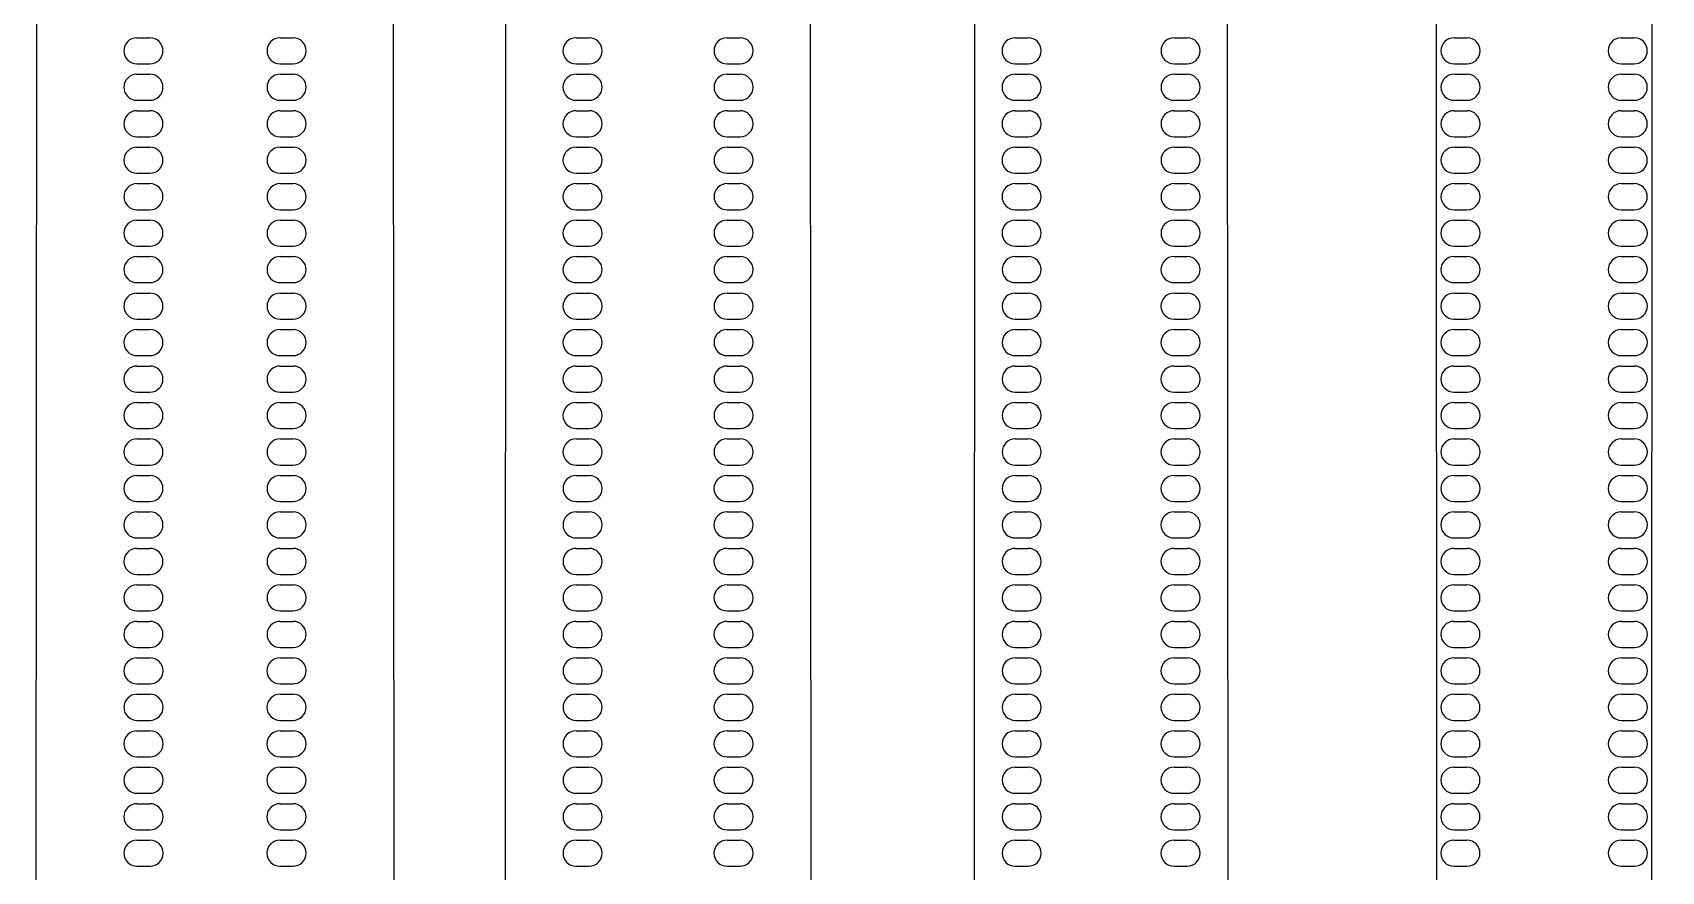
# Model space of a CAD drawing. Header units: millimetres. Extents: x -12.5 to 12.5, y -37.5 to 37.5.
# Drawn here: x -2.9 to 0.225, y -12.435 to -10.825 of the extents above; entities that cross this region are included whole.
import ezdxf

# ---------------------------------------------------------------- set-up
doc = ezdxf.new("R2010")
doc.units = ezdxf.units.MM

msp = doc.modelspace()

# ---------------------------------------------------------------- linework, layer by layer
at = {"color": 7, "linetype": 'Continuous'}
for p, q in [((-2.875, 24), (-2.9, -25)), ((-2.2, -25), (-2.225, 24)), ((-1.975, 24), (-2, -25)), ((-1.4, -25), (-1.425, 24)), ((-1.075, 24), (-1.1, -25)), ((-0.6, -25), (-0.625, 24)), ((-0.225, 24), (-0.2059, -13.45)), ((0.2059, -13.45), (0.225, 24)), ((-2.6998, -10.835), (-2.6748, -10.835)), ((-2.4252, -10.835), (-2.4002, -10.835)), ((-1.8574, -10.835), (-1.8324, -10.835)), ((-1.5676, -10.835), (-1.5426, -10.835)), ((-1.015, -10.835), (-0.99, -10.835)), ((-0.71, -10.835), (-0.685, -10.835)), ((-0.1729, -10.835), (-0.1479, -10.835)), ((0.1479, -10.835), (0.1729, -10.835)), ((-2.6998, -10.885), (-2.6748, -10.885)), ((-2.6998, -10.905), (-2.6748, -10.905)), ((-2.4252, -10.885), (-2.4002, -10.885)), ((-2.4252, -10.905), (-2.4002, -10.905)), ((-1.8574, -10.885), (-1.8324, -10.885)), ((-1.8574, -10.905), (-1.8324, -10.905)), ((-1.5676, -10.885), (-1.5426, -10.885)), ((-1.5676, -10.905), (-1.5426, -10.905)), ((-1.015, -10.885), (-0.99, -10.885)), ((-1.015, -10.905), (-0.99, -10.905)), ((-0.71, -10.885), (-0.685, -10.885)), ((-0.71, -10.905), (-0.685, -10.905)), ((-0.1729, -10.885), (-0.1479, -10.885)), ((-0.1729, -10.905), (-0.1479, -10.905)), ((0.1479, -10.885), (0.1729, -10.885)), ((0.1479, -10.905), (0.1729, -10.905)), ((-2.6998, -10.955), (-2.6748, -10.955)), ((-2.4252, -10.955), (-2.4002, -10.955)), ((-1.8574, -10.955), (-1.8324, -10.955)), ((-1.5676, -10.955), (-1.5426, -10.955)), ((-1.015, -10.955), (-0.99, -10.955)), ((-0.71, -10.955), (-0.685, -10.955)), ((-0.1729, -10.955), (-0.1479, -10.955)), ((0.1479, -10.955), (0.1729, -10.955)), ((-2.6998, -10.975), (-2.6748, -10.975)), ((-2.4252, -10.975), (-2.4002, -10.975)), ((-1.8574, -10.975), (-1.8324, -10.975)), ((-1.5676, -10.975), (-1.5426, -10.975)), ((-1.015, -10.975), (-0.99, -10.975)), ((-0.71, -10.975), (-0.685, -10.975)), ((-0.1729, -10.975), (-0.1479, -10.975)), ((0.1479, -10.975), (0.1729, -10.975)), ((-2.6998, -11.025), (-2.6748, -11.025)), ((-2.4252, -11.025), (-2.4002, -11.025)), ((-1.8574, -11.025), (-1.8324, -11.025)), ((-1.5676, -11.025), (-1.5426, -11.025)), ((-1.015, -11.025), (-0.99, -11.025)), ((-0.71, -11.025), (-0.685, -11.025)), ((-0.1729, -11.025), (-0.1479, -11.025)), ((0.1479, -11.025), (0.1729, -11.025)), ((-2.6998, -11.045), (-2.6748, -11.045)), ((-2.4252, -11.045), (-2.4002, -11.045)), ((-1.8574, -11.045), (-1.8324, -11.045)), ((-1.5676, -11.045), (-1.5426, -11.045)), ((-1.015, -11.045), (-0.99, -11.045)), ((-0.71, -11.045), (-0.685, -11.045)), ((-0.1729, -11.045), (-0.1479, -11.045)), ((0.1479, -11.045), (0.1729, -11.045)), ((-2.6998, -11.095), (-2.6748, -11.095)), ((-2.6998, -11.115), (-2.6748, -11.115)), ((-2.4252, -11.095), (-2.4002, -11.095)), ((-2.4252, -11.115), (-2.4002, -11.115)), ((-1.8574, -11.095), (-1.8324, -11.095)), ((-1.8574, -11.115), (-1.8324, -11.115)), ((-1.5676, -11.095), (-1.5426, -11.095)), ((-1.5676, -11.115), (-1.5426, -11.115)), ((-1.015, -11.095), (-0.99, -11.095)), ((-1.015, -11.115), (-0.99, -11.115)), ((-0.71, -11.095), (-0.685, -11.095)), ((-0.71, -11.115), (-0.685, -11.115)), ((-0.1729, -11.095), (-0.1479, -11.095)), ((-0.1729, -11.115), (-0.1479, -11.115)), ((0.1479, -11.095), (0.1729, -11.095)), ((0.1479, -11.115), (0.1729, -11.115)), ((-2.6998, -11.165), (-2.6748, -11.165)), ((-2.6998, -11.185), (-2.6748, -11.185)), ((-2.4252, -11.165), (-2.4002, -11.165)), ((-2.4252, -11.185), (-2.4002, -11.185)), ((-1.8574, -11.165), (-1.8324, -11.165)), ((-1.8574, -11.185), (-1.8324, -11.185)), ((-1.5676, -11.165), (-1.5426, -11.165)), ((-1.5676, -11.185), (-1.5426, -11.185)), ((-1.015, -11.165), (-0.99, -11.165)), ((-1.015, -11.185), (-0.99, -11.185)), ((-0.71, -11.165), (-0.685, -11.165)), ((-0.71, -11.185), (-0.685, -11.185)), ((-0.173, -11.185), (-0.148, -11.185)), ((-0.1729, -11.165), (-0.1479, -11.165)), ((0.1479, -11.165), (0.1729, -11.165)), ((0.148, -11.185), (0.173, -11.185)), ((-2.6998, -11.235), (-2.6748, -11.235)), ((-2.4252, -11.235), (-2.4002, -11.235)), ((-1.8574, -11.235), (-1.8324, -11.235)), ((-1.5676, -11.235), (-1.5426, -11.235)), ((-1.015, -11.235), (-0.99, -11.235)), ((-0.71, -11.235), (-0.685, -11.235)), ((-0.173, -11.235), (-0.148, -11.235)), ((0.148, -11.235), (0.173, -11.235)), ((-2.6998, -11.255), (-2.6748, -11.255)), ((-2.4252, -11.255), (-2.4002, -11.255)), ((-1.8574, -11.255), (-1.8324, -11.255)), ((-1.5676, -11.255), (-1.5426, -11.255)), ((-1.0149, -11.255), (-0.9899, -11.255)), ((-0.7101, -11.255), (-0.6851, -11.255)), ((-0.173, -11.255), (-0.148, -11.255)), ((0.148, -11.255), (0.173, -11.255)), ((-2.6998, -11.305), (-2.6748, -11.305)), ((-2.4252, -11.305), (-2.4002, -11.305)), ((-1.8574, -11.305), (-1.8324, -11.305)), ((-1.5676, -11.305), (-1.5426, -11.305)), ((-1.0149, -11.305), (-0.9899, -11.305)), ((-0.7101, -11.305), (-0.6851, -11.305)), ((-0.173, -11.305), (-0.148, -11.305)), ((0.148, -11.305), (0.173, -11.305)), ((-2.6998, -11.325), (-2.6748, -11.325)), ((-2.4252, -11.325), (-2.4002, -11.325)), ((-1.8574, -11.325), (-1.8324, -11.325)), ((-1.5676, -11.325), (-1.5426, -11.325)), ((-1.0149, -11.325), (-0.9899, -11.325)), ((-0.7101, -11.325), (-0.6851, -11.325)), ((-0.173, -11.325), (-0.148, -11.325)), ((0.148, -11.325), (0.173, -11.325)), ((-2.6998, -11.375), (-2.6748, -11.375)), ((-2.6998, -11.395), (-2.6748, -11.395)), ((-2.4252, -11.375), (-2.4002, -11.375)), ((-2.4252, -11.395), (-2.4002, -11.395)), ((-1.8574, -11.375), (-1.8324, -11.375)), ((-1.8574, -11.395), (-1.8324, -11.395)), ((-1.5676, -11.375), (-1.5426, -11.375)), ((-1.5676, -11.395), (-1.5426, -11.395)), ((-1.0149, -11.375), (-0.9899, -11.375)), ((-1.0149, -11.395), (-0.9899, -11.395)), ((-0.7101, -11.375), (-0.6851, -11.375)), ((-0.7101, -11.395), (-0.6851, -11.395)), ((-0.173, -11.375), (-0.148, -11.375)), ((-0.173, -11.395), (-0.148, -11.395)), ((0.148, -11.375), (0.173, -11.375)), ((0.148, -11.395), (0.173, -11.395)), ((-2.6998, -11.445), (-2.6748, -11.445)), ((-2.6998, -11.465), (-2.6748, -11.465)), ((-2.4252, -11.445), (-2.4002, -11.445)), ((-2.4252, -11.465), (-2.4002, -11.465)), ((-1.8574, -11.445), (-1.8324, -11.445)), ((-1.8574, -11.465), (-1.8324, -11.465)), ((-1.5676, -11.445), (-1.5426, -11.445)), ((-1.5676, -11.465), (-1.5426, -11.465)), ((-1.0149, -11.445), (-0.9899, -11.445)), ((-1.0149, -11.465), (-0.9899, -11.465)), ((-0.7101, -11.445), (-0.6851, -11.445)), ((-0.7101, -11.465), (-0.6851, -11.465)), ((-0.173, -11.445), (-0.148, -11.445)), ((-0.173, -11.465), (-0.148, -11.465)), ((0.148, -11.445), (0.173, -11.445)), ((0.148, -11.465), (0.173, -11.465)), ((-2.6998, -11.515), (-2.6748, -11.515)), ((-2.4252, -11.515), (-2.4002, -11.515)), ((-1.8574, -11.515), (-1.8324, -11.515)), ((-1.5676, -11.515), (-1.5426, -11.515)), ((-1.0149, -11.515), (-0.9899, -11.515)), ((-0.7101, -11.515), (-0.6851, -11.515)), ((-0.173, -11.515), (-0.148, -11.515)), ((0.148, -11.515), (0.173, -11.515)), ((-2.6998, -11.535), (-2.6748, -11.535)), ((-2.4252, -11.535), (-2.4002, -11.535)), ((-1.8574, -11.535), (-1.8324, -11.535)), ((-1.5676, -11.535), (-1.5426, -11.535)), ((-1.0149, -11.535), (-0.9899, -11.535)), ((-0.7101, -11.535), (-0.6851, -11.535)), ((-0.173, -11.535), (-0.148, -11.535)), ((0.148, -11.535), (0.173, -11.535)), ((-2.6998, -11.585), (-2.6748, -11.585)), ((-2.4252, -11.585), (-2.4002, -11.585)), ((-1.8574, -11.585), (-1.8324, -11.585)), ((-1.5676, -11.585), (-1.5426, -11.585)), ((-1.0149, -11.585), (-0.9899, -11.585)), ((-0.7101, -11.585), (-0.6851, -11.585)), ((-0.173, -11.585), (-0.148, -11.585)), ((0.148, -11.585), (0.173, -11.585)), ((-2.6998, -11.605), (-2.6748, -11.605)), ((-2.4252, -11.605), (-2.4002, -11.605)), ((-1.8574, -11.605), (-1.8324, -11.605)), ((-1.5676, -11.605), (-1.5426, -11.605)), ((-1.0149, -11.605), (-0.9899, -11.605)), ((-0.7101, -11.605), (-0.6851, -11.605)), ((-0.173, -11.605), (-0.148, -11.605)), ((0.148, -11.605), (0.173, -11.605)), ((-2.6998, -11.655), (-2.6748, -11.655)), ((-2.4252, -11.655), (-2.4002, -11.655)), ((-1.8574, -11.655), (-1.8324, -11.655)), ((-1.5676, -11.655), (-1.5426, -11.655)), ((-1.0149, -11.655), (-0.9899, -11.655)), ((-0.7101, -11.655), (-0.6851, -11.655)), ((-0.173, -11.655), (-0.148, -11.655)), ((0.148, -11.655), (0.173, -11.655)), ((-2.6998, -11.675), (-2.6748, -11.675)), ((-2.4252, -11.675), (-2.4002, -11.675)), ((-1.8573, -11.675), (-1.8323, -11.675)), ((-1.5677, -11.675), (-1.5427, -11.675)), ((-1.0149, -11.675), (-0.9899, -11.675)), ((-0.7101, -11.675), (-0.6851, -11.675)), ((-0.173, -11.675), (-0.148, -11.675)), ((0.148, -11.675), (0.173, -11.675)), ((-2.6998, -11.725), (-2.6748, -11.725)), ((-2.6998, -11.745), (-2.6748, -11.745)), ((-2.4252, -11.725), (-2.4002, -11.725)), ((-2.4252, -11.745), (-2.4002, -11.745)), ((-1.8573, -11.725), (-1.8323, -11.725)), ((-1.8573, -11.745), (-1.8323, -11.745)), ((-1.5677, -11.725), (-1.5427, -11.725)), ((-1.5677, -11.745), (-1.5427, -11.745)), ((-1.0149, -11.725), (-0.9899, -11.725)), ((-1.0149, -11.745), (-0.9899, -11.745)), ((-0.7101, -11.725), (-0.6851, -11.725)), ((-0.7101, -11.745), (-0.6851, -11.745)), ((-0.173, -11.725), (-0.148, -11.725)), ((-0.173, -11.745), (-0.148, -11.745)), ((0.148, -11.725), (0.173, -11.725)), ((0.148, -11.745), (0.173, -11.745)), ((-2.6998, -11.795), (-2.6748, -11.795)), ((-2.4252, -11.795), (-2.4002, -11.795)), ((-1.8573, -11.795), (-1.8323, -11.795)), ((-1.5677, -11.795), (-1.5427, -11.795)), ((-1.0149, -11.795), (-0.9899, -11.795)), ((-0.7101, -11.795), (-0.6851, -11.795)), ((-0.173, -11.795), (-0.148, -11.795)), ((0.148, -11.795), (0.173, -11.795)), ((-2.6998, -11.815), (-2.6748, -11.815)), ((-2.4252, -11.815), (-2.4002, -11.815)), ((-1.8573, -11.815), (-1.8323, -11.815)), ((-1.5677, -11.815), (-1.5427, -11.815)), ((-1.0149, -11.815), (-0.9899, -11.815)), ((-0.7101, -11.815), (-0.6851, -11.815)), ((-0.173, -11.815), (-0.148, -11.815)), ((0.148, -11.815), (0.173, -11.815)), ((-2.6998, -11.865), (-2.6748, -11.865)), ((-2.4252, -11.865), (-2.4002, -11.865)), ((-1.8573, -11.865), (-1.8323, -11.865)), ((-1.5677, -11.865), (-1.5427, -11.865)), ((-1.0149, -11.865), (-0.9899, -11.865)), ((-0.7101, -11.865), (-0.6851, -11.865)), ((-0.173, -11.865), (-0.148, -11.865)), ((0.148, -11.865), (0.173, -11.865)), ((-2.6998, -11.885), (-2.6748, -11.885)), ((-2.4252, -11.885), (-2.4002, -11.885)), ((-1.8573, -11.885), (-1.8323, -11.885)), ((-1.5677, -11.885), (-1.5427, -11.885)), ((-1.0149, -11.885), (-0.9899, -11.885)), ((-0.7101, -11.885), (-0.6851, -11.885)), ((-0.1731, -11.885), (-0.1481, -11.885)), ((0.1481, -11.885), (0.1731, -11.885)), ((-2.6998, -11.935), (-2.6748, -11.935)), ((-2.4252, -11.935), (-2.4002, -11.935)), ((-1.8573, -11.935), (-1.8323, -11.935)), ((-1.5677, -11.935), (-1.5427, -11.935)), ((-1.0149, -11.935), (-0.9899, -11.935)), ((-0.7101, -11.935), (-0.6851, -11.935)), ((-0.1731, -11.935), (-0.1481, -11.935)), ((0.1481, -11.935), (0.1731, -11.935)), ((-2.6998, -11.955), (-2.6748, -11.955)), ((-2.4252, -11.955), (-2.4002, -11.955)), ((-1.8573, -11.955), (-1.8323, -11.955)), ((-1.5677, -11.955), (-1.5427, -11.955)), ((-1.0149, -11.955), (-0.9899, -11.955)), ((-0.7101, -11.955), (-0.6851, -11.955)), ((-0.1731, -11.955), (-0.1481, -11.955)), ((0.1481, -11.955), (0.1731, -11.955)), ((-2.6998, -12.005), (-2.6748, -12.005)), ((-2.6997, -12.025), (-2.6747, -12.025)), ((-2.4253, -12.025), (-2.4003, -12.025)), ((-2.4252, -12.005), (-2.4002, -12.005)), ((-1.8573, -12.005), (-1.8323, -12.005)), ((-1.8573, -12.025), (-1.8323, -12.025)), ((-1.5677, -12.005), (-1.5427, -12.005)), ((-1.5677, -12.025), (-1.5427, -12.025)), ((-1.0149, -12.005), (-0.9899, -12.005)), ((-1.0149, -12.025), (-0.9899, -12.025)), ((-0.7101, -12.005), (-0.6851, -12.005)), ((-0.7101, -12.025), (-0.6851, -12.025)), ((-0.1731, -12.005), (-0.1481, -12.005)), ((-0.1731, -12.025), (-0.1481, -12.025)), ((0.1481, -12.005), (0.1731, -12.005)), ((0.1481, -12.025), (0.1731, -12.025)), ((-2.6997, -12.075), (-2.6747, -12.075)), ((-2.4253, -12.075), (-2.4003, -12.075)), ((-1.8573, -12.075), (-1.8323, -12.075)), ((-1.5677, -12.075), (-1.5427, -12.075)), ((-1.0149, -12.075), (-0.9899, -12.075)), ((-0.7101, -12.075), (-0.6851, -12.075)), ((-0.1731, -12.075), (-0.1481, -12.075)), ((0.1481, -12.075), (0.1731, -12.075)), ((-2.6997, -12.095), (-2.6747, -12.095)), ((-2.4253, -12.095), (-2.4003, -12.095)), ((-1.8573, -12.095), (-1.8323, -12.095)), ((-1.5677, -12.095), (-1.5427, -12.095)), ((-1.0149, -12.095), (-0.9899, -12.095)), ((-0.7101, -12.095), (-0.6851, -12.095)), ((-0.1731, -12.095), (-0.1481, -12.095)), ((0.1481, -12.095), (0.1731, -12.095)), ((-2.6997, -12.145), (-2.6747, -12.145)), ((-2.4253, -12.145), (-2.4003, -12.145)), ((-1.8573, -12.145), (-1.8323, -12.145)), ((-1.5677, -12.145), (-1.5427, -12.145)), ((-1.0149, -12.145), (-0.9899, -12.145)), ((-0.7101, -12.145), (-0.6851, -12.145)), ((-0.1731, -12.145), (-0.1481, -12.145)), ((0.1481, -12.145), (0.1731, -12.145)), ((-2.6997, -12.165), (-2.6747, -12.165)), ((-2.4253, -12.165), (-2.4003, -12.165)), ((-1.8573, -12.165), (-1.8323, -12.165)), ((-1.5677, -12.165), (-1.5427, -12.165)), ((-1.0149, -12.165), (-0.9899, -12.165)), ((-0.7101, -12.165), (-0.6851, -12.165)), ((-0.1731, -12.165), (-0.1481, -12.165)), ((0.1481, -12.165), (0.1731, -12.165)), ((-2.6997, -12.215), (-2.6747, -12.215)), ((-2.4253, -12.215), (-2.4003, -12.215)), ((-1.8573, -12.215), (-1.8323, -12.215)), ((-1.5677, -12.215), (-1.5427, -12.215)), ((-1.0149, -12.215), (-0.9899, -12.215)), ((-0.7101, -12.215), (-0.6851, -12.215)), ((-0.1731, -12.215), (-0.1481, -12.215)), ((0.1481, -12.215), (0.1731, -12.215)), ((-2.6997, -12.235), (-2.6747, -12.235)), ((-2.4253, -12.235), (-2.4003, -12.235)), ((-1.8573, -12.235), (-1.8323, -12.235)), ((-1.5677, -12.235), (-1.5427, -12.235)), ((-1.0149, -12.235), (-0.9899, -12.235)), ((-0.7101, -12.235), (-0.6851, -12.235)), ((-0.1731, -12.235), (-0.1481, -12.235)), ((0.1481, -12.235), (0.1731, -12.235)), ((-2.6997, -12.285), (-2.6747, -12.285)), ((-2.6997, -12.305), (-2.6747, -12.305)), ((-2.4253, -12.285), (-2.4003, -12.285)), ((-2.4253, -12.305), (-2.4003, -12.305)), ((-1.8573, -12.285), (-1.8323, -12.285)), ((-1.8573, -12.305), (-1.8323, -12.305)), ((-1.5677, -12.285), (-1.5427, -12.285)), ((-1.5677, -12.305), (-1.5427, -12.305)), ((-1.0149, -12.285), (-0.9899, -12.285)), ((-1.0149, -12.305), (-0.9899, -12.305)), ((-0.7101, -12.285), (-0.6851, -12.285)), ((-0.7101, -12.305), (-0.6851, -12.305)), ((-0.1731, -12.285), (-0.1481, -12.285)), ((-0.1731, -12.305), (-0.1481, -12.305)), ((0.1481, -12.285), (0.1731, -12.285)), ((0.1481, -12.305), (0.1731, -12.305)), ((-2.6997, -12.355), (-2.6747, -12.355)), ((-2.4253, -12.355), (-2.4003, -12.355)), ((-1.8573, -12.355), (-1.8323, -12.355)), ((-1.5677, -12.355), (-1.5427, -12.355)), ((-1.0149, -12.355), (-0.9899, -12.355)), ((-0.7101, -12.355), (-0.6851, -12.355)), ((-0.1731, -12.355), (-0.1481, -12.355)), ((0.1481, -12.355), (0.1731, -12.355)), ((-2.6997, -12.375), (-2.6747, -12.375)), ((-2.4253, -12.375), (-2.4003, -12.375)), ((-1.8573, -12.375), (-1.8323, -12.375)), ((-1.5677, -12.375), (-1.5427, -12.375)), ((-1.0149, -12.375), (-0.9899, -12.375)), ((-0.7101, -12.375), (-0.6851, -12.375)), ((-0.1731, -12.375), (-0.1481, -12.375)), ((0.1481, -12.375), (0.1731, -12.375)), ((-2.6997, -12.425), (-2.6747, -12.425)), ((-2.4253, -12.425), (-2.4003, -12.425)), ((-1.8573, -12.425), (-1.8323, -12.425)), ((-1.5677, -12.425), (-1.5427, -12.425)), ((-1.0149, -12.425), (-0.9899, -12.425)), ((-0.7101, -12.425), (-0.6851, -12.425)), ((-0.1731, -12.425), (-0.1481, -12.425)), ((0.1481, -12.425), (0.1731, -12.425))]:
    msp.add_line(p, q, dxfattribs=at)
for centre, start, end in [((-2.6998, -10.86), 90, 270), ((-2.6748, -10.86), 270, 90), ((-2.4252, -10.86), 90, 270), ((-2.4002, -10.86), 270, 90), ((-1.8574, -10.86), 90, 270), ((-1.8324, -10.86), 270, 90), ((-1.5676, -10.86), 90, 270), ((-1.5426, -10.86), 270, 90), ((-1.015, -10.86), 90, 270), ((-0.99, -10.86), 270, 90), ((-0.71, -10.86), 90, 270), ((-0.685, -10.86), 270, 90), ((-0.1729, -10.86), 90, 270), ((-0.1479, -10.86), 270, 90), ((0.1479, -10.86), 90, 270), ((0.1729, -10.86), 270, 90), ((-2.6998, -10.93), 90, 270), ((-2.6748, -10.93), 270, 90), ((-2.4252, -10.93), 90, 270), ((-2.4002, -10.93), 270, 90), ((-1.8574, -10.93), 90, 270), ((-1.8324, -10.93), 270, 90), ((-1.5676, -10.93), 90, 270), ((-1.5426, -10.93), 270, 90), ((-1.015, -10.93), 90, 270), ((-0.99, -10.93), 270, 90), ((-0.71, -10.93), 90, 270), ((-0.685, -10.93), 270, 90), ((-0.1729, -10.93), 90, 270), ((-0.1479, -10.93), 270, 90), ((0.1479, -10.93), 90, 270), ((0.1729, -10.93), 270, 90), ((-2.6998, -11), 90, 270), ((-2.6748, -11), 270, 90), ((-2.4252, -11), 90, 270), ((-2.4002, -11), 270, 90), ((-1.8574, -11), 90, 270), ((-1.8324, -11), 270, 90), ((-1.5676, -11), 90, 270), ((-1.5426, -11), 270, 90), ((-1.015, -11), 90, 270), ((-0.99, -11), 270, 90), ((-0.71, -11), 90, 270), ((-0.685, -11), 270, 90), ((-0.1729, -11), 90, 270), ((-0.1479, -11), 270, 90), ((0.1479, -11), 90, 270), ((0.1729, -11), 270, 90), ((-2.6998, -11.07), 90, 270), ((-2.6748, -11.07), 270, 90), ((-2.4252, -11.07), 90, 270), ((-2.4002, -11.07), 270, 90), ((-1.8574, -11.07), 90, 270), ((-1.8324, -11.07), 270, 90), ((-1.5676, -11.07), 90, 270), ((-1.5426, -11.07), 270, 90), ((-1.015, -11.07), 90, 270), ((-0.99, -11.07), 270, 90), ((-0.71, -11.07), 90, 270), ((-0.685, -11.07), 270, 90), ((-0.1729, -11.07), 90, 270), ((-0.1479, -11.07), 270, 90), ((0.1479, -11.07), 90, 270), ((0.1729, -11.07), 270, 90), ((-2.6998, -11.14), 90, 270), ((-2.6748, -11.14), 270, 90), ((-2.4252, -11.14), 90, 270), ((-2.4002, -11.14), 270, 90), ((-1.8574, -11.14), 90, 270), ((-1.8324, -11.14), 270, 90), ((-1.5676, -11.14), 90, 270), ((-1.5426, -11.14), 270, 90), ((-1.015, -11.14), 90, 270), ((-0.99, -11.14), 270, 90), ((-0.71, -11.14), 90, 270), ((-0.685, -11.14), 270, 90), ((-0.1729, -11.14), 90, 270), ((-0.1479, -11.14), 270, 90), ((0.1479, -11.14), 90, 270), ((0.1729, -11.14), 270, 90), ((-2.6998, -11.21), 90, 270), ((-2.6748, -11.21), 270, 90), ((-2.4252, -11.21), 90, 270), ((-2.4002, -11.21), 270, 90), ((-1.8574, -11.21), 90, 270), ((-1.8324, -11.21), 270, 90), ((-1.5676, -11.21), 90, 270), ((-1.5426, -11.21), 270, 90), ((-1.015, -11.21), 90, 270), ((-0.99, -11.21), 270, 90), ((-0.71, -11.21), 90, 270), ((-0.685, -11.21), 270, 90), ((-0.173, -11.21), 90, 270), ((-0.148, -11.21), 270, 90), ((0.148, -11.21), 90, 270), ((0.173, -11.21), 270, 90), ((-2.6998, -11.28), 90, 270), ((-2.6748, -11.28), 270, 90), ((-2.4252, -11.28), 90, 270), ((-2.4002, -11.28), 270, 90), ((-1.8574, -11.28), 90, 270), ((-1.8324, -11.28), 270, 90), ((-1.5676, -11.28), 90, 270), ((-1.5426, -11.28), 270, 90), ((-1.0149, -11.28), 90, 270), ((-0.9899, -11.28), 270, 90), ((-0.7101, -11.28), 90, 270), ((-0.6851, -11.28), 270, 90), ((-0.173, -11.28), 90, 270), ((-0.148, -11.28), 270, 90), ((0.148, -11.28), 90, 270), ((0.173, -11.28), 270, 90), ((-2.6998, -11.35), 90, 270), ((-2.6748, -11.35), 270, 90), ((-2.4252, -11.35), 90, 270), ((-2.4002, -11.35), 270, 90), ((-1.8574, -11.35), 90, 270), ((-1.8324, -11.35), 270, 90), ((-1.5676, -11.35), 90, 270), ((-1.5426, -11.35), 270, 90), ((-1.0149, -11.35), 90, 270), ((-0.9899, -11.35), 270, 90), ((-0.7101, -11.35), 90, 270), ((-0.6851, -11.35), 270, 90), ((-0.173, -11.35), 90, 270), ((-0.148, -11.35), 270, 90), ((0.148, -11.35), 90, 270), ((0.173, -11.35), 270, 90), ((-2.6998, -11.42), 90, 270), ((-2.6748, -11.42), 270, 90), ((-2.4252, -11.42), 90, 270), ((-2.4002, -11.42), 270, 90), ((-1.8574, -11.42), 90, 270), ((-1.8324, -11.42), 270, 90), ((-1.5676, -11.42), 90, 270), ((-1.5426, -11.42), 270, 90), ((-1.0149, -11.42), 90, 270), ((-0.9899, -11.42), 270, 90), ((-0.7101, -11.42), 90, 270), ((-0.6851, -11.42), 270, 90), ((-0.173, -11.42), 90, 270), ((-0.148, -11.42), 270, 90), ((0.148, -11.42), 90, 270), ((0.173, -11.42), 270, 90), ((-2.6998, -11.49), 90, 270), ((-2.6748, -11.49), 270, 90), ((-2.4252, -11.49), 90, 270), ((-2.4002, -11.49), 270, 90), ((-1.8574, -11.49), 90, 270), ((-1.8324, -11.49), 270, 90), ((-1.5676, -11.49), 90, 270), ((-1.5426, -11.49), 270, 90), ((-1.0149, -11.49), 90, 270), ((-0.9899, -11.49), 270, 90), ((-0.7101, -11.49), 90, 270), ((-0.6851, -11.49), 270, 90), ((-0.173, -11.49), 90, 270), ((-0.148, -11.49), 270, 90), ((0.148, -11.49), 90, 270), ((0.173, -11.49), 270, 90), ((-2.6998, -11.56), 90, 270), ((-2.6748, -11.56), 270, 90), ((-2.4252, -11.56), 90, 270), ((-2.4002, -11.56), 270, 90), ((-1.8574, -11.56), 90, 270), ((-1.8324, -11.56), 270, 90), ((-1.5676, -11.56), 90, 270), ((-1.5426, -11.56), 270, 90), ((-1.0149, -11.56), 90, 270), ((-0.9899, -11.56), 270, 90), ((-0.7101, -11.56), 90, 270), ((-0.6851, -11.56), 270, 90), ((-0.173, -11.56), 90, 270), ((-0.148, -11.56), 270, 90), ((0.148, -11.56), 90, 270), ((0.173, -11.56), 270, 90), ((-2.6998, -11.63), 90, 270), ((-2.6748, -11.63), 270, 90), ((-2.4252, -11.63), 90, 270), ((-2.4002, -11.63), 270, 90), ((-1.8574, -11.63), 90, 270), ((-1.8324, -11.63), 270, 90), ((-1.5676, -11.63), 90, 270), ((-1.5426, -11.63), 270, 90), ((-1.0149, -11.63), 90, 270), ((-0.9899, -11.63), 270, 90), ((-0.7101, -11.63), 90, 270), ((-0.6851, -11.63), 270, 90), ((-0.173, -11.63), 90, 270), ((-0.148, -11.63), 270, 90), ((0.148, -11.63), 90, 270), ((0.173, -11.63), 270, 90), ((-2.6998, -11.7), 90, 270), ((-2.6748, -11.7), 270, 90), ((-2.4252, -11.7), 90, 270), ((-2.4002, -11.7), 270, 90), ((-1.8573, -11.7), 90, 270), ((-1.8323, -11.7), 270, 90), ((-1.5677, -11.7), 90, 270), ((-1.5427, -11.7), 270, 90), ((-1.0149, -11.7), 90, 270), ((-0.9899, -11.7), 270, 90), ((-0.7101, -11.7), 90, 270), ((-0.6851, -11.7), 270, 90), ((-0.173, -11.7), 90, 270), ((-0.148, -11.7), 270, 90), ((0.148, -11.7), 90, 270), ((0.173, -11.7), 270, 90), ((-2.6998, -11.77), 90, 270), ((-2.6748, -11.77), 270, 90), ((-2.4252, -11.77), 90, 270), ((-2.4002, -11.77), 270, 90), ((-1.8573, -11.77), 90, 270), ((-1.8323, -11.77), 270, 90), ((-1.5677, -11.77), 90, 270), ((-1.5427, -11.77), 270, 90), ((-1.0149, -11.77), 90, 270), ((-0.9899, -11.77), 270, 90), ((-0.7101, -11.77), 90, 270), ((-0.6851, -11.77), 270, 90), ((-0.173, -11.77), 90, 270), ((-0.148, -11.77), 270, 90), ((0.148, -11.77), 90, 270), ((0.173, -11.77), 270, 90), ((-2.6998, -11.84), 90, 270), ((-2.6748, -11.84), 270, 90), ((-2.4252, -11.84), 90, 270), ((-2.4002, -11.84), 270, 90), ((-1.8573, -11.84), 90, 270), ((-1.8323, -11.84), 270, 90), ((-1.5677, -11.84), 90, 270), ((-1.5427, -11.84), 270, 90), ((-1.0149, -11.84), 90, 270), ((-0.9899, -11.84), 270, 90), ((-0.7101, -11.84), 90, 270), ((-0.6851, -11.84), 270, 90), ((-0.173, -11.84), 90, 270), ((-0.148, -11.84), 270, 90), ((0.148, -11.84), 90, 270), ((0.173, -11.84), 270, 90), ((-2.6998, -11.91), 90, 270), ((-2.6748, -11.91), 270, 90), ((-2.4252, -11.91), 90, 270), ((-2.4002, -11.91), 270, 90), ((-1.8573, -11.91), 90, 270), ((-1.8323, -11.91), 270, 90), ((-1.5677, -11.91), 90, 270), ((-1.5427, -11.91), 270, 90), ((-1.0149, -11.91), 90, 270), ((-0.9899, -11.91), 270, 90), ((-0.7101, -11.91), 90, 270), ((-0.6851, -11.91), 270, 90), ((-0.1731, -11.91), 90, 270), ((-0.1481, -11.91), 270, 90), ((0.1481, -11.91), 90, 270), ((0.1731, -11.91), 270, 90), ((-2.6998, -11.98), 90, 270), ((-2.6748, -11.98), 270, 90), ((-2.4252, -11.98), 90, 270), ((-2.4002, -11.98), 270, 90), ((-1.8573, -11.98), 90, 270), ((-1.8323, -11.98), 270, 90), ((-1.5677, -11.98), 90, 270), ((-1.5427, -11.98), 270, 90), ((-1.0149, -11.98), 90, 270), ((-0.9899, -11.98), 270, 90), ((-0.7101, -11.98), 90, 270), ((-0.6851, -11.98), 270, 90), ((-0.1731, -11.98), 90, 270), ((-0.1481, -11.98), 270, 90), ((0.1481, -11.98), 90, 270), ((0.1731, -11.98), 270, 90), ((-2.6997, -12.05), 90, 270), ((-2.6747, -12.05), 270, 90), ((-2.4253, -12.05), 90, 270), ((-2.4003, -12.05), 270, 90), ((-1.8573, -12.05), 90, 270), ((-1.8323, -12.05), 270, 90), ((-1.5677, -12.05), 90, 270), ((-1.5427, -12.05), 270, 90), ((-1.0149, -12.05), 90, 270), ((-0.9899, -12.05), 270, 90), ((-0.7101, -12.05), 90, 270), ((-0.6851, -12.05), 270, 90), ((-0.1731, -12.05), 90, 270), ((-0.1481, -12.05), 270, 90), ((0.1481, -12.05), 90, 270), ((0.1731, -12.05), 270, 90), ((-2.6997, -12.12), 90, 270), ((-2.6747, -12.12), 270, 90), ((-2.4253, -12.12), 90, 270), ((-2.4003, -12.12), 270, 90), ((-1.8573, -12.12), 90, 270), ((-1.8323, -12.12), 270, 90), ((-1.5677, -12.12), 90, 270), ((-1.5427, -12.12), 270, 90), ((-1.0149, -12.12), 90, 270), ((-0.9899, -12.12), 270, 90), ((-0.7101, -12.12), 90, 270), ((-0.6851, -12.12), 270, 90), ((-0.1731, -12.12), 90, 270), ((-0.1481, -12.12), 270, 90), ((0.1481, -12.12), 90, 270), ((0.1731, -12.12), 270, 90), ((-2.6997, -12.19), 90, 270), ((-2.6747, -12.19), 270, 90), ((-2.4253, -12.19), 90, 270), ((-2.4003, -12.19), 270, 90), ((-1.8573, -12.19), 90, 270), ((-1.8323, -12.19), 270, 90), ((-1.5677, -12.19), 90, 270), ((-1.5427, -12.19), 270, 90), ((-1.0149, -12.19), 90, 270), ((-0.9899, -12.19), 270, 90), ((-0.7101, -12.19), 90, 270), ((-0.6851, -12.19), 270, 90), ((-0.1731, -12.19), 90, 270), ((-0.1481, -12.19), 270, 90), ((0.1481, -12.19), 90, 270), ((0.1731, -12.19), 270, 90), ((-2.6997, -12.26), 90, 270), ((-2.6747, -12.26), 270, 90), ((-2.4253, -12.26), 90, 270), ((-2.4003, -12.26), 270, 90), ((-1.8573, -12.26), 90, 270), ((-1.8323, -12.26), 270, 90), ((-1.5677, -12.26), 90, 270), ((-1.5427, -12.26), 270, 90), ((-1.0149, -12.26), 90, 270), ((-0.9899, -12.26), 270, 90), ((-0.7101, -12.26), 90, 270), ((-0.6851, -12.26), 270, 90), ((-0.1731, -12.26), 90, 270), ((-0.1481, -12.26), 270, 90), ((0.1481, -12.26), 90, 270), ((0.1731, -12.26), 270, 90), ((-2.6997, -12.33), 90, 270), ((-2.6747, -12.33), 270, 90), ((-2.4253, -12.33), 90, 270), ((-2.4003, -12.33), 270, 90), ((-1.8573, -12.33), 90, 270), ((-1.8323, -12.33), 270, 90), ((-1.5677, -12.33), 90, 270), ((-1.5427, -12.33), 270, 90), ((-1.0149, -12.33), 90, 270), ((-0.9899, -12.33), 270, 90), ((-0.7101, -12.33), 90, 270), ((-0.6851, -12.33), 270, 90), ((-0.1731, -12.33), 90, 270), ((-0.1481, -12.33), 270, 90), ((0.1481, -12.33), 90, 270), ((0.1731, -12.33), 270, 90), ((-2.6997, -12.4), 90, 270), ((-2.6747, -12.4), 270, 90), ((-2.4253, -12.4), 90, 270), ((-2.4003, -12.4), 270, 90), ((-1.8573, -12.4), 90, 270), ((-1.8323, -12.4), 270, 90), ((-1.5677, -12.4), 90, 270), ((-1.5427, -12.4), 270, 90), ((-1.0149, -12.4), 90, 270), ((-0.9899, -12.4), 270, 90), ((-0.7101, -12.4), 90, 270), ((-0.6851, -12.4), 270, 90), ((-0.1731, -12.4), 90, 270), ((-0.1481, -12.4), 270, 90), ((0.1481, -12.4), 90, 270), ((0.1731, -12.4), 270, 90)]:
    msp.add_arc(centre, 0.025, start, end, dxfattribs=at)

doc.saveas('drawing.dxf')
